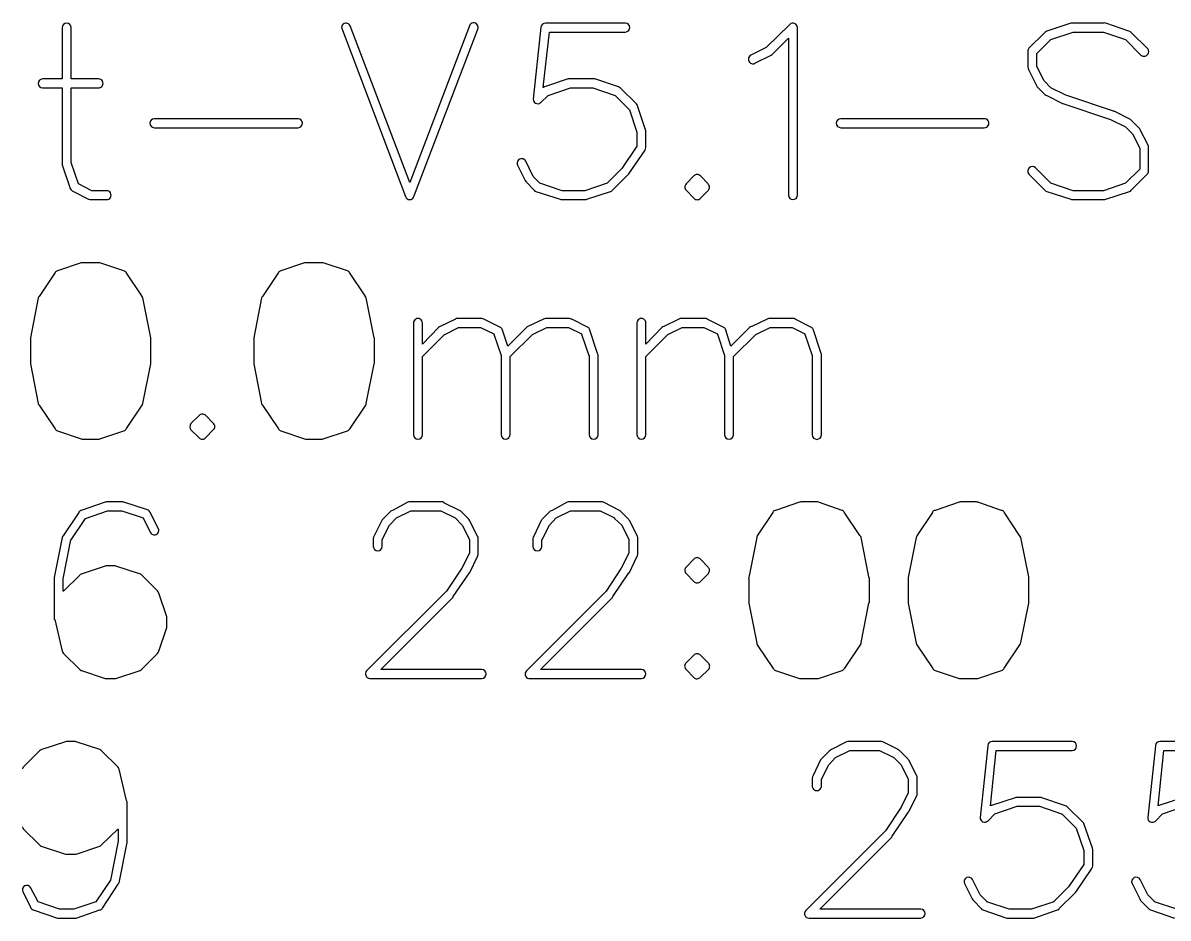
# Model space of a CAD drawing. Extents: x -190 to 190, y -140 to 140.
# Drawn here: x -40.59 to -14.96, y -117.9 to -97.88 of the extents above; entities that cross this region are included whole.
import ezdxf

# ---------------------------------------------------------------- set-up
doc = ezdxf.new("R2010")
doc.units = 0
doc.header["$MEASUREMENT"] = 0
doc.layers.get('0').update_dxf_attribs({"linetype": 'CONTINUOUS'})

msp = doc.modelspace()

# ---------------------------------------------------------------- linework, layer by layer
for points in [[(-39.51, -97.98, 1), (-39.71, -97.98), (-39.71, -97.98), (-39.71, -99.13), (-39.71, -99.13), (-40.15, -99.13), (-40.15, -99.13, 0.970445), (-40.15, -99.33), (-40.15, -99.33), (-39.71, -99.33), (-39.71, -99.33), (-39.71, -101.02), (-39.71, -101.02, 0.073884), (-39.71, -101.05), (-39.71, -101.05), (-39.53, -101.58), (-39.53, -101.58, 0.22391), (-39.47, -101.64), (-39.47, -101.64), (-39.12, -101.82), (-39.12, -101.82, 0.129117), (-39.07, -101.83), (-39.07, -101.83), (-38.72, -101.83), (-38.72, -101.83, 1.020195), (-38.72, -101.63), (-38.72, -101.63), (-39.05, -101.63), (-39.05, -101.63), (-39.35, -101.48), (-39.35, -101.48), (-39.51, -101), (-39.51, -101), (-39.51, -99.33), (-39.51, -99.33), (-38.9, -99.33), (-38.9, -99.33, 1.030455), (-38.9, -99.13), (-38.9, -99.13), (-39.51, -99.13), (-39.51, -99.13), (-39.51, -97.98)], [(-30.41, -98.02, 1.003776), (-30.6, -97.94), (-30.6, -97.94), (-31.93, -101.45), (-31.93, -101.45), (-33.27, -97.94), (-33.27, -97.94, 1.004126), (-33.45, -98.02), (-33.45, -98.02), (-32.03, -101.76), (-32.03, -101.76, 0.732787), (-31.84, -101.76), (-31.84, -101.76), (-30.41, -98.02)], [(-27.11, -98.08, 0.990065), (-27.11, -97.88), (-27.11, -97.88), (-28.9, -97.88), (-28.9, -97.88, 0.377642), (-29, -97.97), (-29, -97.97), (-29.17, -99.58), (-29.17, -99.58, 0.673888), (-29.01, -99.66), (-29.01, -99.66), (-29, -99.66), (-29, -99.66), (-28.84, -99.5), (-28.84, -99.5), (-28.34, -99.33), (-28.34, -99.33), (-27.84, -99.33), (-27.84, -99.33), (-27.34, -99.5), (-27.34, -99.5), (-27.02, -99.82), (-27.02, -99.82), (-26.85, -100.32), (-26.85, -100.32), (-26.85, -100.63), (-26.85, -100.63), (-27.19, -101.13), (-27.19, -101.13), (-27.52, -101.46), (-27.52, -101.46), (-28.02, -101.63), (-28.02, -101.63), (-28.52, -101.63), (-28.52, -101.63), (-29.02, -101.46), (-29.02, -101.46), (-29.17, -101.31), (-29.17, -101.31), (-29.34, -100.97), (-29.34, -100.97, 1.008928), (-29.52, -101.06), (-29.52, -101.06), (-29.35, -101.4), (-29.35, -101.4, 0.130545), (-29.32, -101.44), (-29.32, -101.44), (-29.15, -101.62), (-29.15, -101.62, 0.122635), (-29.11, -101.65), (-29.11, -101.65), (-28.57, -101.82), (-28.57, -101.82, 0.081542), (-28.54, -101.83), (-28.54, -101.83), (-28, -101.83), (-28, -101.83, 0.081082), (-27.97, -101.82), (-27.97, -101.82), (-27.44, -101.65), (-27.44, -101.65), (-27.43, -101.65), (-27.43, -101.65, 0.105705), (-27.4, -101.62), (-27.4, -101.62), (-27.04, -101.26), (-27.04, -101.26, 0.036234), (-27.03, -101.25), (-27.03, -101.25), (-26.67, -100.72), (-26.67, -100.72, 0.155388), (-26.65, -100.66), (-26.65, -100.66), (-26.65, -100.3), (-26.65, -100.3, 0.078374), (-26.66, -100.27), (-26.66, -100.27), (-26.84, -99.73), (-26.84, -99.73, 0.111861), (-26.86, -99.69), (-26.86, -99.69), (-27.22, -99.34), (-27.22, -99.34, 0.127628), (-27.26, -99.31), (-27.26, -99.31), (-27.79, -99.13), (-27.79, -99.13, 0.07318), (-27.82, -99.13), (-27.82, -99.13), (-28.36, -99.13), (-28.36, -99.13, 0.073886), (-28.39, -99.13), (-28.39, -99.13), (-28.92, -99.31), (-28.92, -99.31, 0.056474), (-28.94, -99.32), (-28.94, -99.32), (-28.95, -99.32), (-28.95, -99.32), (-28.81, -98.08), (-28.81, -98.08), (-27.11, -98.08)], [(-23.26, -97.98, 0.665612), (-23.43, -97.91), (-23.43, -97.91), (-23.96, -98.43), (-23.96, -98.43), (-24.3, -98.6), (-24.3, -98.6, 1.008901), (-24.21, -98.78), (-24.21, -98.78), (-23.85, -98.6), (-23.85, -98.6, 0.056735), (-23.83, -98.59), (-23.83, -98.59), (-23.46, -98.22), (-23.46, -98.22), (-23.46, -101.73), (-23.46, -101.73, 1), (-23.26, -101.73), (-23.26, -101.73), (-23.26, -97.98)], [(-16.36, -97.88, 0.097696), (-16.4, -97.88), (-16.4, -97.88), (-17.11, -97.88), (-17.11, -97.88, 0.073885), (-17.14, -97.88), (-17.14, -97.88), (-17.68, -98.06), (-17.68, -98.06, 0.124972), (-17.72, -98.09), (-17.72, -98.09), (-18.08, -98.44), (-18.08, -98.44, 0.185575), (-18.1, -98.51), (-18.1, -98.51), (-18.1, -98.87), (-18.1, -98.87, 0.133408), (-18.09, -98.92), (-18.09, -98.92), (-17.91, -99.28), (-17.91, -99.28, 0.055739), (-17.9, -99.3), (-17.9, -99.3), (-17.72, -99.48), (-17.72, -99.48, 0.113077), (-17.68, -99.5), (-17.68, -99.5), (-17.33, -99.68), (-17.33, -99.68, 0.025058), (-17.32, -99.68), (-17.32, -99.68), (-16.25, -100.04), (-16.25, -100.04), (-15.92, -100.2), (-15.92, -100.2), (-15.76, -100.36), (-15.76, -100.36), (-15.6, -100.68), (-15.6, -100.68), (-15.6, -101.15), (-15.6, -101.15), (-15.92, -101.46), (-15.92, -101.46), (-16.41, -101.63), (-16.41, -101.63), (-17.09, -101.63), (-17.09, -101.63), (-17.59, -101.46), (-17.59, -101.46), (-17.93, -101.12), (-17.93, -101.12, 0.965432), (-18.08, -101.26), (-18.08, -101.26), (-17.72, -101.62), (-17.72, -101.62, 0.123939), (-17.68, -101.65), (-17.68, -101.65), (-17.14, -101.82), (-17.14, -101.82, 0.081811), (-17.11, -101.83), (-17.11, -101.83), (-16.4, -101.83), (-16.4, -101.83, 0.105625), (-16.36, -101.82), (-16.36, -101.82), (-15.83, -101.65), (-15.83, -101.65, 0.125237), (-15.79, -101.62), (-15.79, -101.62), (-15.43, -101.26), (-15.43, -101.26, 0.194452), (-15.4, -101.19), (-15.4, -101.19), (-15.4, -100.66), (-15.4, -100.66, 0.123513), (-15.41, -100.61), (-15.41, -100.61), (-15.59, -100.27), (-15.59, -100.27), (-15.59, -100.26), (-15.59, -100.26, 0.090042), (-15.61, -100.23), (-15.61, -100.23), (-15.79, -100.05), (-15.79, -100.05, 0.090039), (-15.82, -100.03), (-15.82, -100.03), (-16.16, -99.86), (-16.16, -99.86), (-16.17, -99.86), (-16.17, -99.86, 0.057574), (-16.19, -99.85), (-16.19, -99.85), (-17.25, -99.49), (-17.25, -99.49), (-17.59, -99.33), (-17.59, -99.33), (-17.74, -99.17), (-17.74, -99.17), (-17.9, -98.85), (-17.9, -98.85), (-17.9, -98.56), (-17.9, -98.56), (-17.59, -98.25), (-17.59, -98.25), (-17.09, -98.08), (-17.09, -98.08), (-16.41, -98.08), (-16.41, -98.08), (-15.92, -98.25), (-15.92, -98.25), (-15.58, -98.59), (-15.58, -98.59, 1.006687), (-15.43, -98.44), (-15.43, -98.44), (-15.79, -98.09), (-15.79, -98.09, 0.150162), (-15.84, -98.06), (-15.84, -98.06), (-16.36, -97.88)], [(-34.43, -100.22, 0.980177), (-34.43, -100.02), (-34.43, -100.02), (-37.65, -100.02), (-37.65, -100.02, 0.970463), (-37.65, -100.22), (-37.65, -100.22), (-34.43, -100.22)], [(-19.08, -100.22, 1.051247), (-19.08, -100.02), (-19.08, -100.02), (-22.29, -100.02), (-22.29, -100.02, 0.990063), (-22.29, -100.22), (-22.29, -100.22), (-19.08, -100.22)], [(-25.43, -101.3, 0.426236), (-25.58, -101.3), (-25.58, -101.3), (-25.75, -101.48), (-25.75, -101.48, 0.422711), (-25.75, -101.62), (-25.75, -101.62), (-25.58, -101.8), (-25.58, -101.8, 0.434538), (-25.43, -101.8), (-25.43, -101.8), (-25.25, -101.62), (-25.25, -101.62, 0.415169), (-25.26, -101.48), (-25.26, -101.48), (-25.43, -101.3)], [(-38.87, -103.24), (-39.29, -103.24), (-39.29, -103.24), (-39.82, -103.42), (-39.82, -103.42, 0.166302), (-39.87, -103.46), (-39.87, -103.46), (-40.23, -104), (-40.23, -104, 0.089725), (-40.25, -104.03), (-40.25, -104.03), (-40.42, -104.92), (-40.42, -104.92, 0.051935), (-40.42, -104.94), (-40.42, -104.94), (-40.42, -105.48), (-40.42, -105.48, 0.052203), (-40.42, -105.5), (-40.42, -105.5), (-40.25, -106.39), (-40.25, -106.39, 0.109957), (-40.23, -106.43), (-40.23, -106.43), (-39.87, -106.96), (-39.87, -106.96, 0.170399), (-39.82, -107), (-39.82, -107), (-39.29, -107.18), (-39.29, -107.18, 0.102728), (-39.25, -107.19), (-39.25, -107.19), (-38.9, -107.19), (-38.9, -107.19, 0.079606), (-38.87, -107.18), (-38.87, -107.18), (-38.33, -107), (-38.33, -107, 0.206344), (-38.27, -106.95), (-38.27, -106.95), (-37.92, -106.43), (-37.92, -106.43, 0.105391), (-37.91, -106.39), (-37.91, -106.39), (-37.73, -105.5), (-37.73, -105.5, 0.052203), (-37.73, -105.48), (-37.73, -105.48), (-37.73, -104.94), (-37.73, -104.94, 0.051935), (-37.73, -104.92), (-37.73, -104.92), (-37.91, -104.03), (-37.91, -104.03, 0.117946), (-37.93, -103.99), (-37.93, -103.99), (-37.93, -103.98), (-37.93, -103.98), (-38.28, -103.46), (-38.28, -103.46, 0.166302), (-38.33, -103.42), (-38.33, -103.42), (-38.87, -103.24)], [(-33.87, -103.24), (-34.29, -103.24), (-34.29, -103.24), (-34.82, -103.42), (-34.82, -103.42, 0.166302), (-34.87, -103.46), (-34.87, -103.46), (-35.23, -104), (-35.23, -104, 0.089725), (-35.25, -104.03), (-35.25, -104.03), (-35.42, -104.92), (-35.42, -104.92, 0.051934), (-35.42, -104.94), (-35.42, -104.94), (-35.42, -105.48), (-35.42, -105.48, 0.052202), (-35.42, -105.5), (-35.42, -105.5), (-35.25, -106.39), (-35.25, -106.39, 0.109957), (-35.23, -106.43), (-35.23, -106.43), (-34.87, -106.96), (-34.87, -106.96, 0.170399), (-34.82, -107), (-34.82, -107), (-34.29, -107.18), (-34.29, -107.18, 0.102728), (-34.25, -107.19), (-34.25, -107.19), (-33.9, -107.19), (-33.9, -107.19, 0.079606), (-33.87, -107.18), (-33.87, -107.18), (-33.33, -107), (-33.33, -107, 0.206347), (-33.27, -106.95), (-33.27, -106.95), (-32.92, -106.43), (-32.92, -106.43, 0.105388), (-32.91, -106.39), (-32.91, -106.39), (-32.73, -105.5), (-32.73, -105.5, 0.055496), (-32.72, -105.48), (-32.72, -105.48), (-32.72, -104.94), (-32.72, -104.94, 0.055227), (-32.73, -104.92), (-32.73, -104.92), (-32.91, -104.03), (-32.91, -104.03, 0.117943), (-32.93, -103.99), (-32.93, -103.99), (-32.93, -103.98), (-32.93, -103.98), (-33.28, -103.46), (-33.28, -103.46, 0.166304), (-33.33, -103.42), (-33.33, -103.42), (-33.87, -103.24)], [(-28.32, -104.5, 0.107968), (-28.36, -104.49), (-28.36, -104.49), (-28.9, -104.49), (-28.9, -104.49, 0.107449), (-28.94, -104.5), (-28.94, -104.5), (-29.29, -104.67), (-29.29, -104.67, 0.090198), (-29.32, -104.69), (-29.32, -104.69), (-29.74, -105.11), (-29.74, -105.11), (-29.87, -104.73), (-29.87, -104.73, 0.181054), (-29.92, -104.68), (-29.92, -104.68), (-30.28, -104.5), (-30.28, -104.5, 0.106894), (-30.32, -104.49), (-30.32, -104.49), (-30.86, -104.49), (-30.86, -104.49, 0.13177), (-30.91, -104.5), (-30.91, -104.5), (-31.25, -104.67), (-31.25, -104.67, 0.110843), (-31.29, -104.69), (-31.29, -104.69), (-31.65, -105.06), (-31.65, -105.06), (-31.65, -104.59), (-31.65, -104.59, 1.030555), (-31.85, -104.59), (-31.85, -104.59), (-31.85, -107.09), (-31.85, -107.09, 0.970446), (-31.65, -107.09), (-31.65, -107.09), (-31.65, -105.34), (-31.65, -105.34), (-31.16, -104.85), (-31.16, -104.85), (-31.15, -104.85), (-31.15, -104.85), (-30.84, -104.69), (-30.84, -104.69), (-30.35, -104.69), (-30.35, -104.69), (-30.05, -104.83), (-30.05, -104.83), (-30.05, -104.84), (-30.05, -104.84), (-29.89, -105.32), (-29.89, -105.32), (-29.89, -107.09), (-29.89, -107.09, 0.970467), (-29.69, -107.09), (-29.69, -107.09), (-29.69, -105.34), (-29.69, -105.34), (-29.19, -104.85), (-29.19, -104.85), (-28.87, -104.69), (-28.87, -104.69), (-28.38, -104.69), (-28.38, -104.69), (-28.09, -104.83), (-28.09, -104.83), (-28.09, -104.84), (-28.09, -104.84), (-27.93, -105.32), (-27.93, -105.32), (-27.92, -105.32), (-27.92, -105.32), (-27.92, -107.09), (-27.92, -107.09, 0.970432), (-27.72, -107.09), (-27.72, -107.09), (-27.72, -105.3), (-27.72, -105.3, 0.077619), (-27.73, -105.27), (-27.73, -105.27), (-27.91, -104.73), (-27.91, -104.73, 0.186653), (-27.96, -104.68), (-27.96, -104.68), (-28.31, -104.5), (-28.31, -104.5), (-28.32, -104.5)], [(-23.31, -104.5, 0.131084), (-23.36, -104.49), (-23.36, -104.49), (-23.9, -104.49), (-23.9, -104.49, 0.107449), (-23.94, -104.5), (-23.94, -104.5), (-24.28, -104.67), (-24.28, -104.67), (-24.29, -104.67), (-24.29, -104.67, 0.108578), (-24.33, -104.69), (-24.33, -104.69), (-24.75, -105.11), (-24.75, -105.11), (-24.87, -104.73), (-24.87, -104.73, 0.181051), (-24.92, -104.68), (-24.92, -104.68), (-25.28, -104.5), (-25.28, -104.5, 0.133014), (-25.33, -104.49), (-25.33, -104.49), (-25.86, -104.49), (-25.86, -104.49, 0.131771), (-25.91, -104.5), (-25.91, -104.5), (-26.25, -104.67), (-26.25, -104.67, 0.110843), (-26.29, -104.69), (-26.29, -104.69), (-26.65, -105.06), (-26.65, -105.06), (-26.65, -104.59), (-26.65, -104.59, 1.030555), (-26.85, -104.59), (-26.85, -104.59), (-26.85, -107.09), (-26.85, -107.09, 0.970446), (-26.65, -107.09), (-26.65, -107.09), (-26.65, -105.34), (-26.65, -105.34), (-26.16, -104.85), (-26.16, -104.85), (-25.84, -104.69), (-25.84, -104.69), (-25.35, -104.69), (-25.35, -104.69), (-25.05, -104.83), (-25.05, -104.83), (-25.05, -104.84), (-25.05, -104.84), (-24.89, -105.32), (-24.89, -105.32), (-24.89, -107.09), (-24.89, -107.09, 0.970467), (-24.69, -107.09), (-24.69, -107.09), (-24.69, -105.34), (-24.69, -105.34), (-24.19, -104.85), (-24.19, -104.85), (-23.87, -104.69), (-23.87, -104.69), (-23.38, -104.69), (-23.38, -104.69), (-23.09, -104.83), (-23.09, -104.83), (-23.09, -104.84), (-23.09, -104.84), (-22.93, -105.32), (-22.93, -105.32), (-22.93, -107.09), (-22.93, -107.09, 0.971855), (-22.72, -107.09), (-22.72, -107.09), (-22.72, -105.3), (-22.72, -105.3, 0.077619), (-22.73, -105.27), (-22.73, -105.27), (-22.91, -104.73), (-22.91, -104.73, 0.186653), (-22.96, -104.68), (-22.96, -104.68), (-23.31, -104.5)], [(-36.5, -106.66, 0.434552), (-36.65, -106.66), (-36.65, -106.66), (-36.83, -106.84), (-36.83, -106.84, 0.390305), (-36.83, -106.98), (-36.83, -106.98), (-36.65, -107.16), (-36.65, -107.16, 0.444196), (-36.5, -107.15), (-36.5, -107.15), (-36.33, -106.98), (-36.33, -106.98, 0.447448), (-36.33, -106.83), (-36.33, -106.83), (-36.5, -106.66)], [(-38.33, -108.6, 0.07837), (-38.36, -108.59), (-38.36, -108.59), (-38.72, -108.59), (-38.72, -108.59, 0.07824), (-38.75, -108.6), (-38.75, -108.6), (-39.29, -108.78), (-39.29, -108.78, 0.165031), (-39.34, -108.82), (-39.34, -108.82), (-39.34, -108.83), (-39.34, -108.83), (-39.69, -109.35), (-39.69, -109.35, 0.114042), (-39.71, -109.39), (-39.71, -109.39), (-39.89, -110.28), (-39.89, -110.28, 0.049097), (-39.89, -110.3), (-39.89, -110.3), (-39.89, -111.19), (-39.89, -111.19, 0.073432), (-39.89, -111.22), (-39.89, -111.22), (-39.88, -111.22), (-39.88, -111.22), (-39.71, -111.93), (-39.71, -111.93, 0.148128), (-39.68, -111.98), (-39.68, -111.98), (-39.32, -112.34), (-39.32, -112.34, 0.090196), (-39.29, -112.36), (-39.29, -112.36), (-39.28, -112.36), (-39.28, -112.36), (-38.75, -112.54), (-38.75, -112.54), (-38.51, -112.54), (-38.51, -112.54), (-37.97, -112.36), (-37.97, -112.36, 0.127416), (-37.93, -112.33), (-37.93, -112.33), (-37.58, -111.98), (-37.58, -111.98, 0.150729), (-37.55, -111.93), (-37.55, -111.93), (-37.37, -111.4), (-37.37, -111.4, 0.075449), (-37.37, -111.37), (-37.37, -111.37), (-37.37, -111.19), (-37.37, -111.19, 0.074741), (-37.37, -111.16), (-37.37, -111.16), (-37.55, -110.63), (-37.55, -110.63, 0.14612), (-37.58, -110.58), (-37.58, -110.58), (-37.93, -110.23), (-37.93, -110.23, 0.14421), (-37.98, -110.2), (-37.98, -110.2), (-38.51, -110.03), (-38.51, -110.03, 0.080178), (-38.54, -110.02), (-38.54, -110.02), (-38.72, -110.02), (-38.72, -110.02, 0.079788), (-38.75, -110.03), (-38.75, -110.03), (-39.29, -110.21), (-39.29, -110.21, 0.093346), (-39.32, -110.23), (-39.32, -110.23), (-39.68, -110.59), (-39.68, -110.59), (-39.69, -110.59), (-39.69, -110.59), (-39.69, -110.31), (-39.69, -110.31), (-39.52, -109.44), (-39.52, -109.44), (-39.51, -109.44), (-39.51, -109.44), (-39.19, -108.96), (-39.19, -108.96), (-38.7, -108.79), (-38.7, -108.79), (-38.38, -108.79), (-38.38, -108.79), (-37.9, -108.95), (-37.9, -108.95), (-37.74, -109.27), (-37.74, -109.27, 1.012444), (-37.56, -109.19), (-37.56, -109.19), (-37.74, -108.83), (-37.74, -108.83, 0.222871), (-37.8, -108.77), (-37.8, -108.77), (-38.33, -108.6)], [(-31.17, -108.6, 0.123508), (-31.22, -108.59), (-31.22, -108.59), (-31.93, -108.59), (-31.93, -108.59, 0.123508), (-31.98, -108.6), (-31.98, -108.6), (-32.32, -108.78), (-32.32, -108.78, 0.114299), (-32.36, -108.8), (-32.36, -108.8), (-32.54, -108.98), (-32.54, -108.98, 0.090041), (-32.56, -109.01), (-32.56, -109.01), (-32.73, -109.35), (-32.73, -109.35, 0.158703), (-32.75, -109.41), (-32.75, -109.41), (-32.75, -109.59), (-32.75, -109.59, 0.970456), (-32.55, -109.59), (-32.55, -109.59), (-32.55, -109.43), (-32.55, -109.43), (-32.39, -109.11), (-32.39, -109.11), (-32.23, -108.95), (-32.23, -108.95), (-31.91, -108.79), (-31.91, -108.79), (-31.24, -108.79), (-31.24, -108.79), (-30.92, -108.95), (-30.92, -108.95), (-30.76, -109.11), (-30.76, -109.11), (-30.6, -109.43), (-30.6, -109.43), (-30.6, -109.74), (-30.6, -109.74), (-30.77, -110.07), (-30.77, -110.07), (-31.11, -110.59), (-31.11, -110.59), (-32.9, -112.37), (-32.9, -112.37, 0.64746), (-32.83, -112.54), (-32.83, -112.54), (-30.32, -112.54), (-30.32, -112.54, 0.951211), (-30.32, -112.34), (-30.32, -112.34), (-32.58, -112.34), (-32.58, -112.34), (-30.97, -110.73), (-30.97, -110.73, 0.057732), (-30.96, -110.71), (-30.96, -110.71), (-30.6, -110.18), (-30.6, -110.18, 0.034669), (-30.59, -110.17), (-30.59, -110.17), (-30.42, -109.81), (-30.42, -109.81, 0.113579), (-30.4, -109.77), (-30.4, -109.77), (-30.4, -109.41), (-30.4, -109.41, 0.13662), (-30.42, -109.36), (-30.42, -109.36), (-30.59, -109.02), (-30.59, -109.02, 0.114295), (-30.61, -108.98), (-30.61, -108.98), (-30.79, -108.8), (-30.79, -108.8, 0.090047), (-30.82, -108.78), (-30.82, -108.78), (-31.17, -108.61), (-31.17, -108.61), (-31.17, -108.6)], [(-27.6, -108.6, 0.123769), (-27.65, -108.59), (-27.65, -108.59), (-28.36, -108.59), (-28.36, -108.59, 0.123239), (-28.41, -108.6), (-28.41, -108.6), (-28.75, -108.78), (-28.75, -108.78, 0.113694), (-28.79, -108.8), (-28.79, -108.8), (-28.97, -108.98), (-28.97, -108.98, 0.08931), (-28.99, -109.01), (-28.99, -109.01), (-29.16, -109.36), (-29.16, -109.36, 0.135312), (-29.18, -109.41), (-29.18, -109.41), (-29.18, -109.59), (-29.18, -109.59, 0.970432), (-28.98, -109.59), (-28.98, -109.59), (-28.98, -109.43), (-28.98, -109.43), (-28.97, -109.43), (-28.97, -109.43), (-28.81, -109.11), (-28.81, -109.11), (-28.66, -108.95), (-28.66, -108.95), (-28.34, -108.79), (-28.34, -108.79), (-27.67, -108.79), (-27.67, -108.79), (-27.35, -108.95), (-27.35, -108.95), (-27.35, -108.96), (-27.35, -108.96), (-27.19, -109.11), (-27.19, -109.11), (-27.03, -109.43), (-27.03, -109.43), (-27.03, -109.74), (-27.03, -109.74), (-27.2, -110.07), (-27.2, -110.07), (-27.54, -110.59), (-27.54, -110.59), (-29.32, -112.37), (-29.32, -112.37, 0.629796), (-29.27, -112.54), (-29.27, -112.54), (-29.25, -112.54), (-29.25, -112.54), (-26.75, -112.54), (-26.75, -112.54, 0.960778), (-26.75, -112.34), (-26.75, -112.34), (-29.01, -112.34), (-29.01, -112.34), (-27.4, -110.73), (-27.4, -110.73, 0.058191), (-27.39, -110.71), (-27.39, -110.71), (-27.03, -110.18), (-27.03, -110.18, 0.034961), (-27.02, -110.17), (-27.02, -110.17), (-26.85, -109.82), (-26.85, -109.82, 0.136553), (-26.83, -109.77), (-26.83, -109.77), (-26.83, -109.41), (-26.83, -109.41, 0.125853), (-26.84, -109.36), (-26.84, -109.36), (-27.02, -109.01), (-27.02, -109.01, 0.090785), (-27.04, -108.98), (-27.04, -108.98), (-27.22, -108.8), (-27.22, -108.8, 0.069679), (-27.24, -108.78), (-27.24, -108.78), (-27.6, -108.6)], [(-22.79, -108.6, 0.10189), (-22.83, -108.59), (-22.83, -108.59), (-23.18, -108.59), (-23.18, -108.59, 0.078717), (-23.21, -108.6), (-23.21, -108.6), (-23.75, -108.78), (-23.75, -108.78, 0.18353), (-23.81, -108.82), (-23.81, -108.82), (-23.81, -108.83), (-23.81, -108.83), (-24.16, -109.35), (-24.16, -109.35, 0.104415), (-24.17, -109.39), (-24.17, -109.39), (-24.35, -110.28), (-24.35, -110.28, 0.05161), (-24.35, -110.3), (-24.35, -110.3), (-24.35, -110.84), (-24.35, -110.84, 0.05148), (-24.35, -110.86), (-24.35, -110.86), (-24.17, -111.75), (-24.17, -111.75, 0.103601), (-24.16, -111.79), (-24.16, -111.79), (-23.8, -112.32), (-23.8, -112.32, 0.165294), (-23.75, -112.36), (-23.75, -112.36), (-23.21, -112.54), (-23.21, -112.54), (-22.79, -112.54), (-22.79, -112.54), (-22.26, -112.36), (-22.26, -112.36, 0.204373), (-22.2, -112.31), (-22.2, -112.31), (-21.85, -111.79), (-21.85, -111.79, 0.134308), (-21.83, -111.74), (-21.83, -111.74), (-21.66, -110.86), (-21.66, -110.86, 0.079152), (-21.65, -110.83), (-21.65, -110.83), (-21.65, -110.3), (-21.65, -110.3, 0.055986), (-21.66, -110.28), (-21.66, -110.28), (-21.66, -110.27), (-21.66, -110.27), (-21.83, -109.39), (-21.83, -109.39, 0.147006), (-21.86, -109.34), (-21.86, -109.34), (-22.21, -108.82), (-22.21, -108.82, 0.172586), (-22.26, -108.78), (-22.26, -108.78), (-22.79, -108.6)], [(-19.22, -108.6, 0.077961), (-19.25, -108.59), (-19.25, -108.59), (-19.61, -108.59), (-19.61, -108.59, 0.078608), (-19.64, -108.6), (-19.64, -108.6), (-20.18, -108.78), (-20.18, -108.78, 0.182371), (-20.24, -108.82), (-20.24, -108.82), (-20.24, -108.83), (-20.24, -108.83), (-20.59, -109.35), (-20.59, -109.35, 0.103455), (-20.6, -109.39), (-20.6, -109.39), (-20.78, -110.28), (-20.78, -110.28, 0.050575), (-20.78, -110.3), (-20.78, -110.3), (-20.78, -110.84), (-20.78, -110.84, 0.050453), (-20.78, -110.86), (-20.78, -110.86), (-20.6, -111.75), (-20.6, -111.75, 0.102663), (-20.59, -111.79), (-20.59, -111.79), (-20.23, -112.32), (-20.23, -112.32, 0.164285), (-20.18, -112.36), (-20.18, -112.36), (-19.64, -112.54), (-19.64, -112.54), (-19.22, -112.54), (-19.22, -112.54), (-18.69, -112.36), (-18.69, -112.36, 0.205699), (-18.63, -112.31), (-18.63, -112.31), (-18.28, -111.79), (-18.28, -111.79, 0.135547), (-18.26, -111.74), (-18.26, -111.74), (-18.08, -110.86), (-18.08, -110.86, 0.072919), (-18.08, -110.83), (-18.08, -110.83), (-18.08, -110.3), (-18.08, -110.3, 0.048624), (-18.08, -110.28), (-18.08, -110.28), (-18.08, -110.27), (-18.08, -110.27), (-18.26, -109.39), (-18.26, -109.39, 0.148313), (-18.29, -109.34), (-18.29, -109.34), (-18.63, -108.82), (-18.63, -108.82, 0.188195), (-18.69, -108.78), (-18.69, -108.78), (-19.22, -108.6)], [(-25.43, -109.87, 0.418122), (-25.58, -109.87), (-25.58, -109.87), (-25.75, -110.05), (-25.75, -110.05, 0.422664), (-25.75, -110.19), (-25.75, -110.19), (-25.58, -110.37), (-25.58, -110.37, 0.438834), (-25.43, -110.37), (-25.43, -110.37), (-25.25, -110.19), (-25.25, -110.19, 0.414973), (-25.26, -110.05), (-25.26, -110.05), (-25.43, -109.87)], [(-25.43, -112.02, 0.447599), (-25.58, -112.02), (-25.58, -112.02), (-25.75, -112.19), (-25.75, -112.19, 0.443162), (-25.75, -112.34), (-25.75, -112.34), (-25.58, -112.52), (-25.58, -112.52, 0.431462), (-25.43, -112.51), (-25.43, -112.51), (-25.25, -112.34), (-25.25, -112.34, 0.435562), (-25.26, -112.19), (-25.26, -112.19), (-25.43, -112.02)], [(-40.6, -115.86, 0.134309), (-40.58, -115.91), (-40.58, -115.91), (-40.22, -116.26), (-40.22, -116.26, 0.127069), (-40.18, -116.29), (-40.18, -116.29), (-39.64, -116.47), (-39.64, -116.47), (-39.4, -116.47), (-39.4, -116.47), (-38.87, -116.29), (-38.87, -116.29), (-38.86, -116.29), (-38.86, -116.29, 0.109002), (-38.83, -116.26), (-38.83, -116.26), (-38.47, -115.91), (-38.47, -115.91), (-38.46, -115.91), (-38.46, -115.91), (-38.46, -116.18), (-38.46, -116.18), (-38.63, -117.05), (-38.63, -117.05), (-38.96, -117.54), (-38.96, -117.54), (-39.45, -117.7), (-39.45, -117.7), (-39.77, -117.7), (-39.77, -117.7), (-40.25, -117.54), (-40.25, -117.54), (-40.42, -117.22), (-40.42, -117.22, 0.995154), (-40.59, -117.31), (-40.59, -117.31), (-40.42, -117.66), (-40.42, -117.66, 0.215087), (-40.36, -117.72), (-40.36, -117.72), (-39.82, -117.9), (-39.82, -117.9), (-39.4, -117.9), (-39.4, -117.9), (-38.87, -117.72), (-38.87, -117.72), (-38.86, -117.72), (-38.86, -117.72, 0.156715), (-38.81, -117.68), (-38.81, -117.68), (-38.46, -117.14), (-38.46, -117.14, 0.092403), (-38.44, -117.11), (-38.44, -117.11), (-38.26, -116.21), (-38.26, -116.21, 0.049298), (-38.26, -116.19), (-38.26, -116.19), (-38.26, -115.3), (-38.26, -115.3, 0.080726), (-38.27, -115.27), (-38.27, -115.27), (-38.44, -114.57), (-38.44, -114.57, 0.151687), (-38.47, -114.52), (-38.47, -114.52), (-38.83, -114.16), (-38.83, -114.16, 0.126704), (-38.87, -114.13), (-38.87, -114.13), (-39.4, -113.96)], [(-39.4, -113.96, 0.080588), (-39.43, -113.95), (-39.43, -113.95), (-39.61, -113.95), (-39.61, -113.95, 0.08099), (-39.64, -113.96), (-39.64, -113.96), (-40.17, -114.13), (-40.17, -114.13, 0.146147), (-40.22, -114.16), (-40.22, -114.16), (-40.57, -114.51), (-40.57, -114.51, 0.148129), (-40.6, -114.56)], [(-21.35, -113.96, 0.127341), (-21.4, -113.95), (-21.4, -113.95), (-22.11, -113.95), (-22.11, -113.95, 0.126766), (-22.16, -113.96), (-22.16, -113.96), (-22.5, -114.13), (-22.5, -114.13, 0.123564), (-22.54, -114.16), (-22.54, -114.16), (-22.72, -114.34), (-22.72, -114.34, 0.069517), (-22.74, -114.36), (-22.74, -114.36), (-22.91, -114.71), (-22.91, -114.71, 0.157018), (-22.93, -114.77), (-22.93, -114.77), (-22.93, -114.94), (-22.93, -114.94, 1.038763), (-22.72, -114.94), (-22.72, -114.94), (-22.72, -114.79), (-22.72, -114.79), (-22.56, -114.47), (-22.56, -114.47), (-22.41, -114.31), (-22.41, -114.31), (-22.09, -114.15), (-22.09, -114.15), (-21.42, -114.15), (-21.42, -114.15), (-21.1, -114.31), (-21.1, -114.31), (-20.94, -114.47), (-20.94, -114.47), (-20.78, -114.79), (-20.78, -114.79), (-20.78, -115.1), (-20.78, -115.1), (-20.94, -115.42), (-20.94, -115.42), (-21.29, -115.95), (-21.29, -115.95), (-23.07, -117.73), (-23.07, -117.73, 0.696364), (-23, -117.9), (-23, -117.9), (-20.5, -117.9), (-20.5, -117.9, 0.960807), (-20.5, -117.7), (-20.5, -117.7), (-22.76, -117.7), (-22.76, -117.7), (-21.15, -116.09), (-21.15, -116.09, 0.05703), (-21.14, -116.07), (-21.14, -116.07), (-20.78, -115.54), (-20.78, -115.54), (-20.78, -115.53), (-20.78, -115.53, 0.036386), (-20.77, -115.52), (-20.77, -115.52), (-20.59, -115.17), (-20.59, -115.17, 0.125853), (-20.58, -115.12), (-20.58, -115.12), (-20.58, -114.77), (-20.58, -114.77, 0.126647), (-20.59, -114.72), (-20.59, -114.72), (-20.77, -114.37), (-20.77, -114.37, 0.092326), (-20.79, -114.34), (-20.79, -114.34), (-20.97, -114.16), (-20.97, -114.16, 0.070795), (-20.99, -114.14), (-20.99, -114.14), (-21.35, -113.96)], [(-17.11, -114.15, 0.990052), (-17.11, -113.95), (-17.11, -113.95), (-18.9, -113.95), (-18.9, -113.95, 0.374956), (-19, -114.04), (-19, -114.04), (-19, -114.05), (-19, -114.05), (-19.17, -115.65), (-19.17, -115.65, 0.680167), (-19.01, -115.73), (-19.01, -115.73), (-19, -115.73), (-19, -115.73), (-18.84, -115.57), (-18.84, -115.57), (-18.34, -115.4), (-18.34, -115.4), (-17.84, -115.4), (-17.84, -115.4), (-17.35, -115.57), (-17.35, -115.57), (-17.34, -115.57), (-17.34, -115.57), (-17.02, -115.89), (-17.02, -115.89), (-16.85, -116.39), (-16.85, -116.39), (-16.85, -116.7), (-16.85, -116.7), (-17.19, -117.2), (-17.19, -117.2), (-17.52, -117.53), (-17.52, -117.53), (-17.52, -117.54), (-17.52, -117.54), (-18.02, -117.7), (-18.02, -117.7), (-18.52, -117.7), (-18.52, -117.7), (-19.02, -117.54), (-19.02, -117.54), (-19.02, -117.53), (-19.02, -117.53), (-19.17, -117.38), (-19.17, -117.38), (-19.34, -117.04), (-19.34, -117.04, 0.991133), (-19.52, -117.13), (-19.52, -117.13), (-19.35, -117.47), (-19.35, -117.47, 0.131932), (-19.32, -117.51), (-19.32, -117.51), (-19.15, -117.69), (-19.15, -117.69, 0.123637), (-19.11, -117.72), (-19.11, -117.72), (-18.57, -117.9), (-18.57, -117.9, 0.074398), (-18.54, -117.9), (-18.54, -117.9), (-18, -117.9), (-18, -117.9, 0.074025), (-17.97, -117.9), (-17.97, -117.9), (-17.44, -117.72), (-17.44, -117.72), (-17.43, -117.72), (-17.43, -117.72, 0.106593), (-17.4, -117.69), (-17.4, -117.69), (-17.04, -117.33), (-17.04, -117.33, 0.036466), (-17.03, -117.32), (-17.03, -117.32), (-16.67, -116.79), (-16.67, -116.79, 0.15633), (-16.65, -116.73), (-16.65, -116.73), (-16.65, -116.37), (-16.65, -116.37, 0.078245), (-16.66, -116.34), (-16.66, -116.34), (-16.84, -115.81), (-16.84, -115.81, 0.116691), (-16.86, -115.77), (-16.86, -115.77), (-17.22, -115.41), (-17.22, -115.41, 0.117553), (-17.26, -115.39), (-17.26, -115.39), (-17.79, -115.21), (-17.79, -115.21, 0.080119), (-17.82, -115.2), (-17.82, -115.2), (-18.36, -115.2), (-18.36, -115.2, 0.08099), (-18.39, -115.21), (-18.39, -115.21), (-18.92, -115.38), (-18.92, -115.38, 0.055421), (-18.94, -115.39), (-18.94, -115.39), (-18.81, -114.15), (-18.81, -114.15), (-17.11, -114.15)], [(-13.36, -113.95), (-15.15, -113.95), (-15.15, -113.95, 0.374953), (-15.25, -114.04), (-15.25, -114.04), (-15.25, -114.05), (-15.25, -114.05), (-15.42, -115.65), (-15.42, -115.65, 0.706853), (-15.25, -115.73), (-15.25, -115.73), (-15.09, -115.57), (-15.09, -115.57), (-14.59, -115.4)], [(-14.64, -115.21), (-15.17, -115.38), (-15.17, -115.38, 0.055421), (-15.19, -115.39), (-15.19, -115.39), (-15.06, -114.15), (-15.06, -114.15), (-13.36, -114.15)], [(-14.77, -117.7), (-15.27, -117.54), (-15.27, -117.54), (-15.27, -117.53), (-15.27, -117.53), (-15.42, -117.38), (-15.42, -117.38), (-15.59, -117.04), (-15.59, -117.04, 0.991133), (-15.77, -117.13), (-15.77, -117.13), (-15.6, -117.47), (-15.6, -117.47, 0.113172), (-15.58, -117.51), (-15.58, -117.51), (-15.4, -117.69), (-15.4, -117.69, 0.123636), (-15.36, -117.72), (-15.36, -117.72), (-14.82, -117.9)]]:
    msp.add_lwpolyline(points, format="xyb")

doc.saveas('drawing.dxf')
